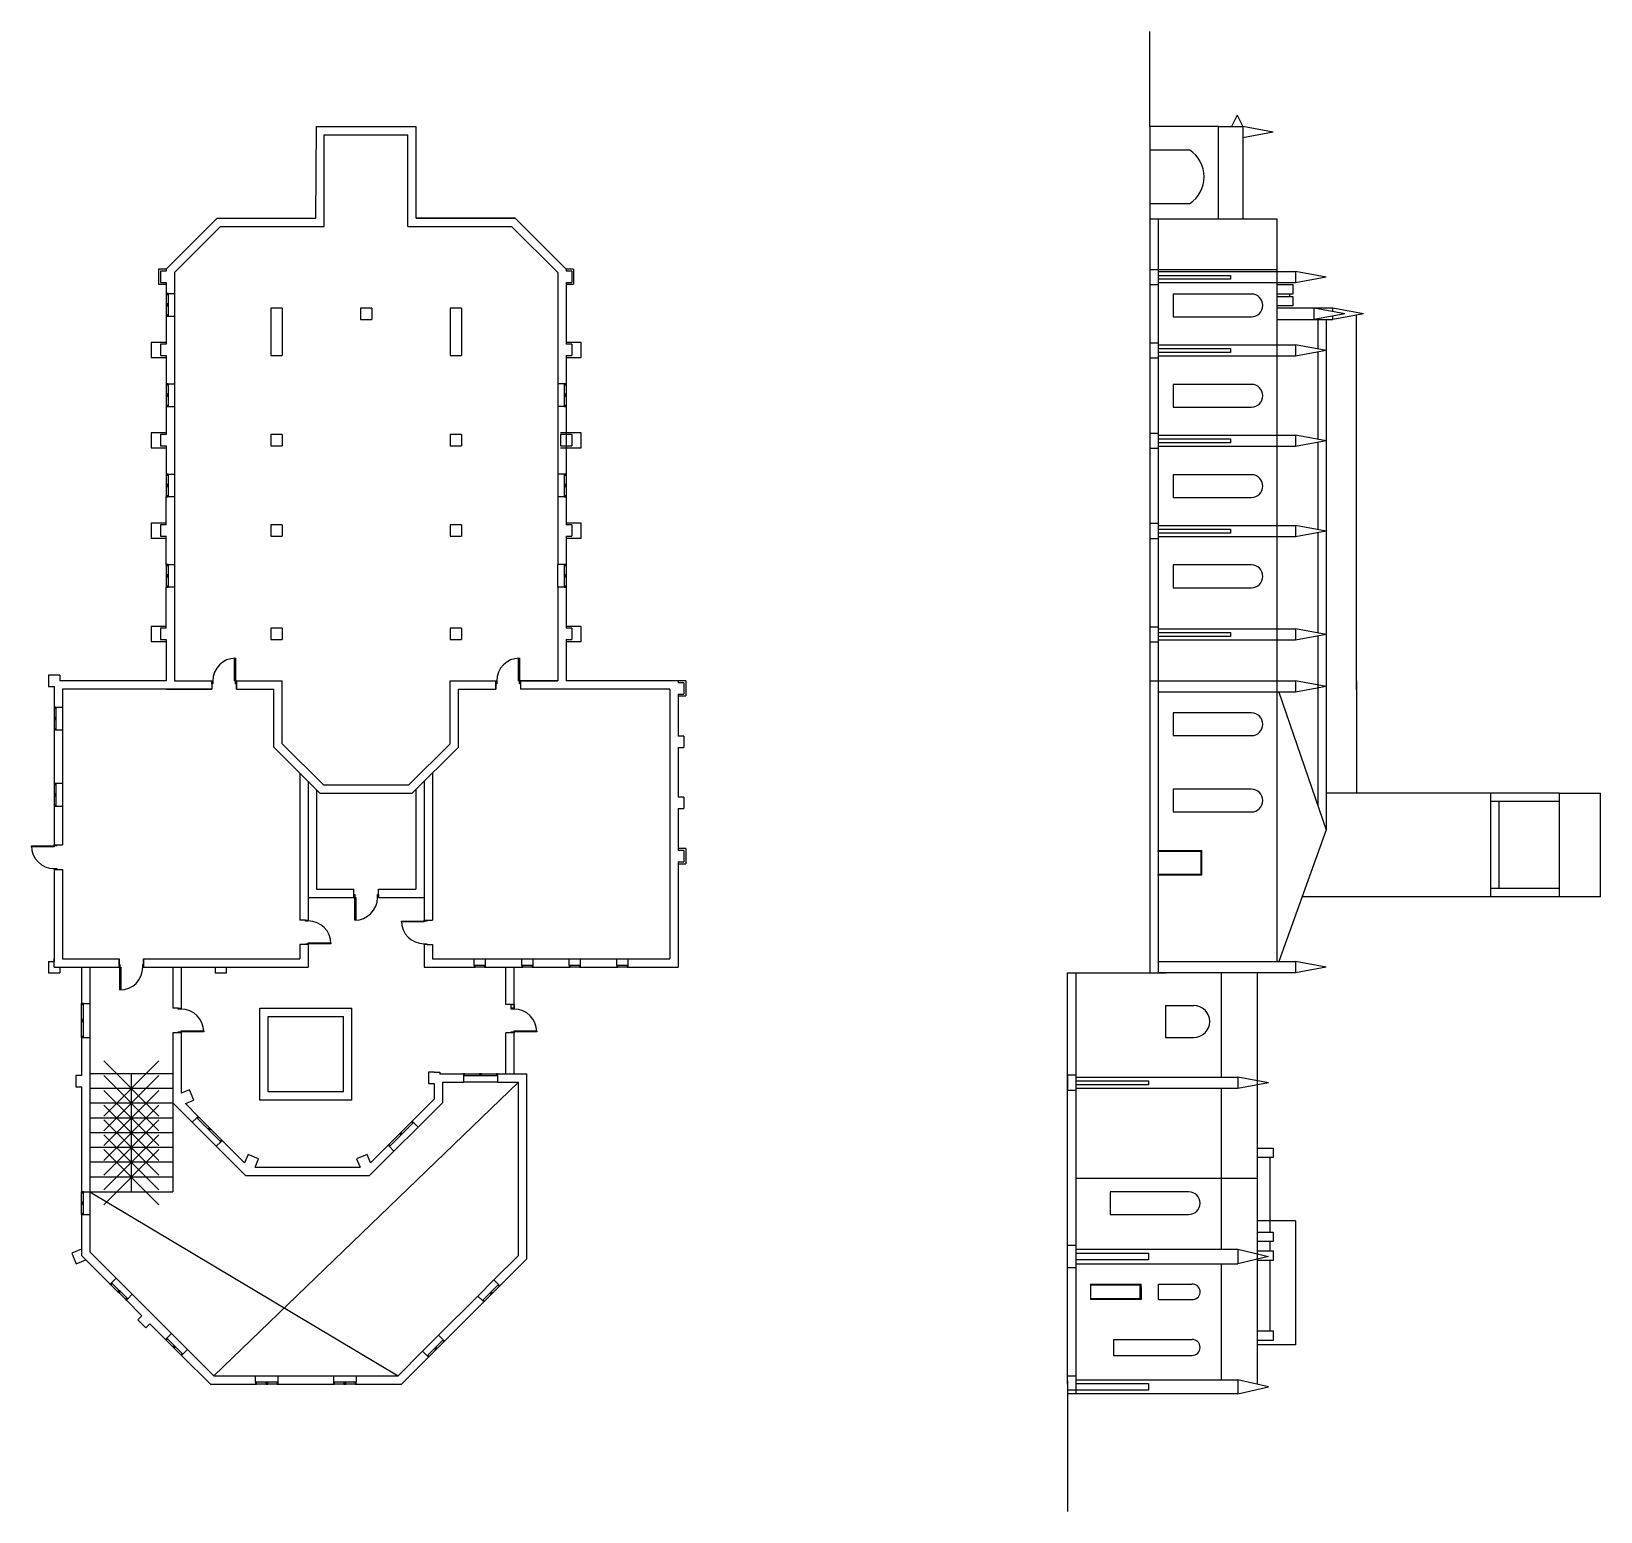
# Model space of a CAD drawing. Header units: millimetres. Extents: x 1968 to 2201, y 2632 to 3071.
# Drawn here: x 2091.1 to 2147.9, y 2867.6 to 2921.2 of the extents above; entities that cross this region are included whole.
import ezdxf

# ---------------------------------------------------------------- set-up
doc = ezdxf.new("R2010")
doc.units = ezdxf.units.MM
doc.header["$PDMODE"] = 3
for name, color, linetype in [('CarpinteriaExterior', 130, 'Continuous'), ('CarpinteriaInterior', 10, 'Continuous'), ('PrimerPlano', 160, 'Continuous'), ('SegundoPlano', 254, 'Continuous')]:
    doc.layers.add(name, color=color, linetype=linetype)

msp = doc.modelspace()

# ---------------------------------------------------------------- linework, layer by layer
at = {"layer": 'CarpinteriaExterior'}
for p, q in [((2095.954, 2911.692), (2095.954, 2910.87)), ((2096.021, 2911.692), (2096.021, 2910.87)), ((2135.289, 2911.67), (2132.447, 2911.67)), ((2132.447, 2911.67), (2132.447, 2910.848)), ((2132.447, 2910.848), (2135.289, 2910.848)), ((2095.954, 2908.42), (2095.954, 2907.598)), ((2096.021, 2908.42), (2096.021, 2907.598)), ((2110.383, 2908.42), (2110.383, 2907.598)), ((2110.45, 2908.42), (2110.45, 2907.598)), ((2135.289, 2908.398), (2132.447, 2908.398)), ((2132.447, 2908.398), (2132.447, 2907.576)), ((2132.447, 2907.576), (2135.289, 2907.576)), ((2095.954, 2905.149), (2096.021, 2905.149)), ((2095.954, 2905.149), (2095.954, 2904.326)), ((2096.021, 2905.149), (2096.021, 2904.326)), ((2110.383, 2905.149), (2110.383, 2904.326)), ((2110.45, 2905.149), (2110.45, 2904.326)), ((2135.289, 2905.126), (2132.447, 2905.126)), ((2132.447, 2905.126), (2132.447, 2904.304)), ((2096.021, 2904.326), (2095.954, 2904.326)), ((2132.447, 2904.304), (2135.289, 2904.304)), ((2095.954, 2901.877), (2095.954, 2901.054)), ((2096.021, 2901.877), (2096.021, 2901.054)), ((2110.383, 2901.877), (2110.383, 2901.054)), ((2110.45, 2901.877), (2110.45, 2901.054)), ((2135.289, 2901.855), (2132.447, 2901.855)), ((2132.447, 2901.855), (2132.447, 2901.032)), ((2132.447, 2901.032), (2135.289, 2901.032)), ((2091.892, 2896.7), (2091.892, 2895.878)), ((2091.959, 2896.7), (2091.959, 2895.878)), ((2135.289, 2896.494), (2132.447, 2896.494)), ((2132.447, 2896.494), (2132.447, 2895.672)), ((2132.447, 2895.672), (2135.289, 2895.672)), ((2091.892, 2893.937), (2091.892, 2893.114)), ((2091.959, 2893.937), (2091.959, 2893.114)), ((2135.289, 2893.731), (2132.447, 2893.731)), ((2132.447, 2893.731), (2132.447, 2892.909)), ((2132.447, 2892.909), (2135.289, 2892.909)), ((2107.53, 2887.347), (2107.119, 2887.347)), ((2109.252, 2887.347), (2108.841, 2887.347)), ((2110.973, 2887.347), (2110.562, 2887.347)), ((2112.694, 2887.347), (2112.283, 2887.347)), ((2107.53, 2887.28), (2107.119, 2887.28)), ((2109.252, 2887.28), (2108.841, 2887.28)), ((2110.973, 2887.28), (2110.562, 2887.28)), ((2112.694, 2887.28), (2112.283, 2887.28)), ((2092.89, 2884.735), (2092.89, 2885.969)), ((2092.957, 2884.735), (2092.957, 2885.969)), ((2132.174, 2885.897), (2133.192, 2885.897)), ((2132.174, 2885.897), (2132.174, 2884.735)), ((2132.174, 2884.735), (2133.192, 2884.735)), ((2106.724, 2883.423), (2107.958, 2883.423)), ((2106.724, 2883.356), (2107.958, 2883.356)), ((2097.064, 2881.831), (2097.936, 2880.959)), ((2097.111, 2881.878), (2097.983, 2881.006)), ((2103.996, 2880.83), (2104.868, 2881.703)), ((2104.043, 2880.783), (2104.915, 2881.655)), ((2092.89, 2878.322), (2092.89, 2879.144)), ((2092.957, 2878.322), (2092.957, 2879.144)), ((2133.012, 2879.144), (2130.17, 2879.144)), ((2130.17, 2879.144), (2130.17, 2878.322)), ((2130.17, 2878.322), (2133.012, 2878.322)), ((2094.512, 2875.22), (2093.93, 2875.801)), ((2094.559, 2875.267), (2093.977, 2875.849)), ((2107.996, 2875.786), (2107.414, 2875.204)), ((2108.043, 2875.738), (2107.462, 2875.157)), ((2129.453, 2875.801), (2129.453, 2875.768)), ((2129.453, 2875.801), (2129.453, 2875.244)), ((2131.242, 2875.768), (2131.242, 2875.277)), ((2131.283, 2875.244), (2131.283, 2875.801)), ((2131.283, 2875.705), (2131.283, 2875.244)), ((2131.922, 2875.801), (2133.128, 2875.801)), ((2131.922, 2875.244), (2131.922, 2875.801)), ((2131.922, 2875.244), (2133.176, 2875.244)), ((2096.515, 2873.216), (2095.934, 2873.797)), ((2096.563, 2873.263), (2095.981, 2873.845)), ((2105.992, 2873.782), (2105.411, 2873.2)), ((2106.039, 2873.734), (2105.458, 2873.153)), ((2130.291, 2873.797), (2130.291, 2873.216)), ((2130.291, 2873.797), (2133.132, 2873.797)), ((2130.291, 2873.216), (2133.132, 2873.216)), ((2100.008, 2872.243), (2099.186, 2872.243)), ((2100.008, 2872.176), (2099.186, 2872.176)), ((2102.842, 2872.243), (2102.02, 2872.243)), ((2102.842, 2872.176), (2102.02, 2872.176))]:
    msp.add_line(p, q, dxfattribs=at)
for points in [[(2095.954, 2911.656), (2096.021, 2911.656), (2096.021, 2911.692), (2095.954, 2911.692), (2095.954, 2911.656)], [(2095.954, 2911.281), (2096.021, 2911.281), (2096.021, 2911.318), (2095.954, 2911.318), (2095.954, 2911.281)], [(2095.954, 2911.245), (2096.021, 2911.245), (2096.021, 2911.281), (2095.954, 2911.281), (2095.954, 2911.245)], [(2095.954, 2910.87), (2096.021, 2910.87), (2096.021, 2910.906), (2095.954, 2910.906), (2095.954, 2910.87)], [(2095.954, 2908.384), (2096.021, 2908.384), (2096.021, 2908.42), (2095.954, 2908.42), (2095.954, 2908.384)], [(2110.383, 2908.384), (2110.45, 2908.384), (2110.45, 2908.42), (2110.383, 2908.42), (2110.383, 2908.384)], [(2095.954, 2908.009), (2096.021, 2908.009), (2096.021, 2908.046), (2095.954, 2908.046), (2095.954, 2908.009)], [(2095.954, 2907.973), (2096.021, 2907.973), (2096.021, 2908.009), (2095.954, 2908.009), (2095.954, 2907.973)], [(2110.383, 2908.009), (2110.45, 2908.009), (2110.45, 2908.046), (2110.383, 2908.046), (2110.383, 2908.009)], [(2110.383, 2907.973), (2110.45, 2907.973), (2110.45, 2908.009), (2110.383, 2908.009), (2110.383, 2907.973)], [(2095.954, 2907.598), (2096.021, 2907.598), (2096.021, 2907.635), (2095.954, 2907.635), (2095.954, 2907.598)], [(2110.383, 2907.598), (2110.45, 2907.598), (2110.45, 2907.635), (2110.383, 2907.635), (2110.383, 2907.598)], [(2095.954, 2905.112), (2096.021, 2905.112), (2096.021, 2905.149), (2095.954, 2905.149), (2095.954, 2905.112)], [(2110.383, 2905.112), (2110.45, 2905.112), (2110.45, 2905.149), (2110.383, 2905.149), (2110.383, 2905.112)], [(2095.954, 2904.737), (2096.021, 2904.737), (2096.021, 2904.774), (2095.954, 2904.774), (2095.954, 2904.737)], [(2095.954, 2904.701), (2096.021, 2904.701), (2096.021, 2904.737), (2095.954, 2904.737), (2095.954, 2904.701)], [(2095.954, 2904.326), (2096.021, 2904.326), (2096.021, 2904.363), (2095.954, 2904.363), (2095.954, 2904.326)], [(2110.383, 2904.737), (2110.45, 2904.737), (2110.45, 2904.774), (2110.383, 2904.774), (2110.383, 2904.737)], [(2110.383, 2904.701), (2110.45, 2904.701), (2110.45, 2904.737), (2110.383, 2904.737), (2110.383, 2904.701)], [(2110.383, 2904.326), (2110.45, 2904.326), (2110.45, 2904.363), (2110.383, 2904.363), (2110.383, 2904.326)], [(2095.954, 2901.84), (2096.021, 2901.84), (2096.021, 2901.877), (2095.954, 2901.877), (2095.954, 2901.84)], [(2095.954, 2901.465), (2096.021, 2901.465), (2096.021, 2901.502), (2095.954, 2901.502), (2095.954, 2901.465)], [(2110.383, 2901.84), (2110.45, 2901.84), (2110.45, 2901.877), (2110.383, 2901.877), (2110.383, 2901.84)], [(2110.383, 2901.465), (2110.45, 2901.465), (2110.45, 2901.502), (2110.383, 2901.502), (2110.383, 2901.465)], [(2095.954, 2901.429), (2096.021, 2901.429), (2096.021, 2901.465), (2095.954, 2901.465), (2095.954, 2901.429)], [(2095.954, 2901.054), (2096.021, 2901.054), (2096.021, 2901.091), (2095.954, 2901.091), (2095.954, 2901.054)], [(2110.383, 2901.429), (2110.45, 2901.429), (2110.45, 2901.465), (2110.383, 2901.465), (2110.383, 2901.429)], [(2110.383, 2901.054), (2110.45, 2901.054), (2110.45, 2901.091), (2110.383, 2901.091), (2110.383, 2901.054)], [(2091.892, 2896.664), (2091.959, 2896.664), (2091.959, 2896.7), (2091.892, 2896.7), (2091.892, 2896.664)], [(2091.892, 2896.289), (2091.959, 2896.289), (2091.959, 2896.325), (2091.892, 2896.325), (2091.892, 2896.289)], [(2091.892, 2896.252), (2091.959, 2896.252), (2091.959, 2896.289), (2091.892, 2896.289), (2091.892, 2896.252)], [(2091.892, 2895.878), (2091.959, 2895.878), (2091.959, 2895.914), (2091.892, 2895.914), (2091.892, 2895.878)], [(2091.892, 2893.9), (2091.959, 2893.9), (2091.959, 2893.937), (2091.892, 2893.937), (2091.892, 2893.9)], [(2091.892, 2893.525), (2091.959, 2893.525), (2091.959, 2893.562), (2091.892, 2893.562), (2091.892, 2893.525)], [(2091.892, 2893.489), (2091.959, 2893.489), (2091.959, 2893.525), (2091.892, 2893.525), (2091.892, 2893.489)], [(2091.892, 2893.114), (2091.959, 2893.114), (2091.959, 2893.151), (2091.892, 2893.151), (2091.892, 2893.114)], [(2133.46, 2891.471), (2131.9, 2891.471), (2131.9, 2891.505), (2133.493, 2891.505)], [(2133.46, 2890.649), (2133.46, 2891.471)], [(2133.493, 2890.615), (2133.493, 2891.505)], [(2133.493, 2890.615), (2131.9, 2890.615), (2131.9, 2890.649), (2133.46, 2890.649)], [(2107.119, 2887.347), (2107.119, 2887.28), (2107.156, 2887.28), (2107.156, 2887.347), (2107.119, 2887.347)], [(2107.494, 2887.347), (2107.494, 2887.28), (2107.53, 2887.28), (2107.53, 2887.347), (2107.494, 2887.347)], [(2108.841, 2887.347), (2108.841, 2887.28), (2108.877, 2887.28), (2108.877, 2887.347), (2108.841, 2887.347)], [(2109.215, 2887.347), (2109.215, 2887.28), (2109.252, 2887.28), (2109.252, 2887.347), (2109.215, 2887.347)], [(2110.562, 2887.347), (2110.562, 2887.28), (2110.598, 2887.28), (2110.598, 2887.347), (2110.562, 2887.347)], [(2110.937, 2887.347), (2110.937, 2887.28), (2110.973, 2887.28), (2110.973, 2887.347), (2110.937, 2887.347)], [(2112.283, 2887.347), (2112.283, 2887.28), (2112.32, 2887.28), (2112.32, 2887.347), (2112.283, 2887.347)], [(2112.658, 2887.347), (2112.658, 2887.28), (2112.694, 2887.28), (2112.694, 2887.347), (2112.658, 2887.347)], [(2092.957, 2885.969), (2092.89, 2885.969), (2092.89, 2885.932), (2092.957, 2885.932), (2092.957, 2885.969)], [(2092.957, 2885.388), (2092.89, 2885.388), (2092.89, 2885.352), (2092.957, 2885.352), (2092.957, 2885.388)], [(2092.957, 2885.352), (2092.89, 2885.352), (2092.89, 2885.315), (2092.957, 2885.315), (2092.957, 2885.352)], [(2092.957, 2884.771), (2092.89, 2884.771), (2092.89, 2884.735), (2092.957, 2884.735), (2092.957, 2884.771)], [(2106.761, 2883.356), (2106.761, 2883.423), (2106.724, 2883.423), (2106.724, 2883.356), (2106.761, 2883.356)], [(2107.341, 2883.356), (2107.341, 2883.423), (2107.305, 2883.423), (2107.305, 2883.356), (2107.341, 2883.356)], [(2107.378, 2883.356), (2107.378, 2883.423), (2107.341, 2883.423), (2107.341, 2883.356), (2107.378, 2883.356)], [(2107.958, 2883.356), (2107.958, 2883.423), (2107.921, 2883.423), (2107.921, 2883.356), (2107.958, 2883.356)], [(2097.09, 2881.805), (2097.137, 2881.853), (2097.111, 2881.878), (2097.064, 2881.831), (2097.09, 2881.805)], [(2104.915, 2881.655), (2104.868, 2881.703), (2104.842, 2881.677), (2104.89, 2881.629), (2104.915, 2881.655)], [(2097.5, 2881.395), (2097.547, 2881.442), (2097.522, 2881.468), (2097.474, 2881.421), (2097.5, 2881.395)], [(2097.526, 2881.369), (2097.573, 2881.417), (2097.547, 2881.442), (2097.5, 2881.395), (2097.526, 2881.369)], [(2097.936, 2880.959), (2097.983, 2881.006), (2097.958, 2881.032), (2097.91, 2880.984), (2097.936, 2880.959)], [(2104.479, 2881.219), (2104.432, 2881.266), (2104.406, 2881.241), (2104.454, 2881.193), (2104.479, 2881.219)], [(2104.505, 2881.245), (2104.458, 2881.292), (2104.432, 2881.266), (2104.479, 2881.219), (2104.505, 2881.245)], [(2104.069, 2880.809), (2104.022, 2880.856), (2103.996, 2880.83), (2104.043, 2880.783), (2104.069, 2880.809)], [(2092.957, 2879.144), (2092.89, 2879.144), (2092.89, 2879.107), (2092.957, 2879.107), (2092.957, 2879.144)], [(2092.957, 2878.769), (2092.89, 2878.769), (2092.89, 2878.733), (2092.957, 2878.733), (2092.957, 2878.769)], [(2092.957, 2878.733), (2092.89, 2878.733), (2092.89, 2878.696), (2092.957, 2878.696), (2092.957, 2878.733)], [(2092.957, 2878.358), (2092.89, 2878.358), (2092.89, 2878.322), (2092.957, 2878.322), (2092.957, 2878.358)], [(2093.977, 2875.849), (2093.93, 2875.801), (2093.956, 2875.776), (2094.003, 2875.823), (2093.977, 2875.849)], [(2094.242, 2875.584), (2094.195, 2875.536), (2094.221, 2875.511), (2094.268, 2875.558), (2094.242, 2875.584)], [(2094.268, 2875.558), (2094.221, 2875.511), (2094.247, 2875.485), (2094.294, 2875.532), (2094.268, 2875.558)], [(2107.679, 2875.469), (2107.727, 2875.422), (2107.753, 2875.447), (2107.705, 2875.495), (2107.679, 2875.469)], [(2107.705, 2875.495), (2107.753, 2875.447), (2107.778, 2875.473), (2107.731, 2875.521), (2107.705, 2875.495)], [(2107.97, 2875.76), (2108.018, 2875.712), (2108.043, 2875.738), (2107.996, 2875.786), (2107.97, 2875.76)], [(2129.453, 2875.801), (2131.283, 2875.801)], [(2131.242, 2875.768), (2129.453, 2875.768)], [(2094.533, 2875.293), (2094.486, 2875.246), (2094.512, 2875.22), (2094.559, 2875.267), (2094.533, 2875.293)], [(2107.414, 2875.204), (2107.462, 2875.157), (2107.488, 2875.182), (2107.44, 2875.23), (2107.414, 2875.204)], [(2129.453, 2875.277), (2131.242, 2875.277)], [(2131.283, 2875.244), (2129.453, 2875.244)], [(2095.981, 2873.845), (2095.934, 2873.797), (2095.96, 2873.772), (2096.007, 2873.819), (2095.981, 2873.845)], [(2105.966, 2873.756), (2106.014, 2873.708), (2106.039, 2873.734), (2105.992, 2873.782), (2105.966, 2873.756)], [(2096.246, 2873.58), (2096.199, 2873.532), (2096.225, 2873.507), (2096.272, 2873.554), (2096.246, 2873.58)], [(2096.272, 2873.554), (2096.225, 2873.507), (2096.25, 2873.481), (2096.298, 2873.528), (2096.272, 2873.554)], [(2096.537, 2873.289), (2096.49, 2873.242), (2096.515, 2873.216), (2096.563, 2873.263), (2096.537, 2873.289)], [(2105.411, 2873.2), (2105.458, 2873.153), (2105.484, 2873.178), (2105.436, 2873.226), (2105.411, 2873.2)], [(2105.676, 2873.465), (2105.723, 2873.418), (2105.749, 2873.443), (2105.701, 2873.491), (2105.676, 2873.465)], [(2105.701, 2873.491), (2105.749, 2873.443), (2105.774, 2873.469), (2105.727, 2873.517), (2105.701, 2873.491)], [(2099.186, 2872.243), (2099.186, 2872.176), (2099.222, 2872.176), (2099.222, 2872.243), (2099.186, 2872.243)], [(2099.561, 2872.243), (2099.561, 2872.176), (2099.597, 2872.176), (2099.597, 2872.243), (2099.561, 2872.243)], [(2099.597, 2872.243), (2099.597, 2872.176), (2099.633, 2872.176), (2099.633, 2872.243), (2099.597, 2872.243)], [(2099.972, 2872.243), (2099.972, 2872.176), (2100.008, 2872.176), (2100.008, 2872.243), (2099.972, 2872.243)], [(2102.02, 2872.243), (2102.02, 2872.176), (2102.056, 2872.176), (2102.056, 2872.243), (2102.02, 2872.243)], [(2102.395, 2872.243), (2102.395, 2872.176), (2102.431, 2872.176), (2102.431, 2872.243), (2102.395, 2872.243)], [(2102.431, 2872.243), (2102.431, 2872.176), (2102.467, 2872.176), (2102.467, 2872.243), (2102.431, 2872.243)], [(2102.806, 2872.243), (2102.806, 2872.176), (2102.842, 2872.176), (2102.842, 2872.243), (2102.806, 2872.243)]]:
    msp.add_lwpolyline(points, dxfattribs=at)
for points in [[(2091.07, 2891.643), (2091.07, 2891.677), (2091.892, 2891.677), (2091.892, 2891.643)], [(2091.892, 2891.677), (2091.892, 2891.71), (2091.993, 2891.71), (2091.993, 2891.677)], [(2091.892, 2890.821), (2091.892, 2890.854), (2091.993, 2890.854), (2091.993, 2890.821)], [(2102.791, 2889.81), (2102.757, 2889.81), (2102.757, 2889.911), (2102.791, 2889.911)], [(2102.824, 2888.988), (2102.791, 2888.988), (2102.791, 2889.81), (2102.824, 2889.81)], [(2103.647, 2889.81), (2103.613, 2889.81), (2103.613, 2889.911), (2103.647, 2889.911)], [(2101.102, 2888.99), (2101.102, 2888.956), (2101.002, 2888.956), (2101.002, 2888.99)], [(2105.302, 2888.956), (2105.302, 2888.99), (2105.402, 2888.99), (2105.402, 2888.956)], [(2104.479, 2888.923), (2104.479, 2888.956), (2105.302, 2888.956), (2105.302, 2888.923)], [(2101.102, 2888.134), (2101.102, 2888.1), (2101.002, 2888.1), (2101.002, 2888.134)], [(2101.925, 2888.167), (2101.925, 2888.134), (2101.102, 2888.134), (2101.102, 2888.167)], [(2105.302, 2888.1), (2105.302, 2888.134), (2105.402, 2888.134), (2105.402, 2888.1)], [(2096.493, 2885.797), (2096.493, 2885.763), (2096.393, 2885.763), (2096.393, 2885.797)], [(2108.562, 2885.931), (2108.562, 2885.797), (2108.462, 2885.797), (2108.462, 2885.931)], [(2108.562, 2885.797), (2108.562, 2885.763), (2108.462, 2885.763), (2108.462, 2885.797)], [(2096.493, 2884.941), (2096.493, 2884.907), (2096.393, 2884.907), (2096.393, 2884.941)], [(2097.316, 2884.974), (2097.316, 2884.941), (2096.493, 2884.941), (2096.493, 2884.974)], [(2108.562, 2884.941), (2108.562, 2884.907), (2108.462, 2884.907), (2108.462, 2884.941)], [(2109.385, 2884.974), (2109.385, 2884.941), (2108.562, 2884.941), (2108.562, 2884.974)]]:
    msp.add_lwpolyline(points, close=True, dxfattribs=at)
for centre, radius, start, end in [((2135.289, 2911.259), 0.411, 270, 90), ((2135.289, 2907.987), 0.411, 270, 90), ((2135.289, 2904.715), 0.411, 270, 90), ((2135.289, 2901.443), 0.411, 270, 90), ((2135.289, 2896.083), 0.411, 270, 90), ((2135.289, 2893.32), 0.411, 270, 90), ((2091.892, 2891.677), 0.823, 180, 270), ((2102.791, 2889.81), 0.823, 270, 0), ((2101.102, 2888.134), 0.823, 0, 90), ((2105.302, 2888.956), 0.823, 180, 270), ((2096.493, 2884.941), 0.823, 0, 90), ((2108.562, 2884.941), 0.823, 0, 90), ((2133.192, 2885.316), 0.581, 270, 90), ((2133.012, 2878.733), 0.411, 270, 90), ((2133.144, 2875.522), 0.28, 276.5533, 93.3286), ((2133.132, 2873.507), 0.291, 270, 90)]:
    msp.add_arc(centre, radius, start, end, dxfattribs=at)
at = {"layer": 'CarpinteriaInterior'}
for points in [[(2098.434, 2898.476), (2098.467, 2898.476), (2098.467, 2897.654), (2098.434, 2897.654)], [(2108.726, 2898.476), (2108.759, 2898.476), (2108.759, 2897.654), (2108.726, 2897.654)], [(2097.611, 2897.654), (2097.645, 2897.654), (2097.645, 2897.553), (2097.611, 2897.553)], [(2098.467, 2897.654), (2098.501, 2897.654), (2098.501, 2897.553), (2098.467, 2897.553)], [(2107.903, 2897.654), (2107.937, 2897.654), (2107.937, 2897.553), (2107.903, 2897.553)], [(2107.903, 2897.654), (2107.937, 2897.654), (2107.937, 2897.553), (2107.903, 2897.553)], [(2108.759, 2897.654), (2108.793, 2897.654), (2108.793, 2897.553), (2108.759, 2897.553)], [(2094.28, 2887.28), (2094.247, 2887.28), (2094.247, 2887.381), (2094.28, 2887.381)], [(2094.28, 2887.28), (2094.247, 2887.28), (2094.247, 2887.381), (2094.28, 2887.381)], [(2095.136, 2887.28), (2095.103, 2887.28), (2095.103, 2887.381), (2095.136, 2887.381)], [(2095.136, 2887.28), (2095.103, 2887.28), (2095.103, 2887.381), (2095.136, 2887.381)], [(2094.314, 2886.458), (2094.28, 2886.458), (2094.28, 2887.28), (2094.314, 2887.28)], [(2094.314, 2886.458), (2094.28, 2886.458), (2094.28, 2887.28), (2094.314, 2887.28)]]:
    msp.add_lwpolyline(points, close=True, dxfattribs=at)
for centre, start, end in [((2098.467, 2897.654), 90, 180), ((2108.759, 2897.654), 90, 180), ((2108.759, 2897.654), 90, 180), ((2094.28, 2887.28), 270, 0), ((2094.28, 2887.28), 270, 0)]:
    msp.add_arc(centre, 0.823, start, end, dxfattribs=at)
at = {"layer": 'PrimerPlano'}
for p, q in [((2131.599, 2917.745), (2131.599, 2921.186)), ((2101.384, 2914.421), (2101.404, 2917.745)), ((2101.404, 2917.745), (2105, 2917.745)), ((2101.686, 2914.119), (2101.686, 2917.443)), ((2101.686, 2917.443), (2104.718, 2917.443)), ((2104.718, 2914.119), (2104.718, 2917.443)), ((2105, 2917.745), (2105, 2914.421)), ((2131.599, 2917.745), (2131.599, 2914.399)), ((2095.954, 2912.571), (2097.804, 2914.421)), ((2096.256, 2912.446), (2097.929, 2914.119)), ((2097.804, 2914.421), (2101.384, 2914.421)), ((2097.804, 2914.421), (2101.384, 2914.421)), ((2097.929, 2914.119), (2101.686, 2914.119)), ((2104.718, 2914.119), (2108.475, 2914.119)), ((2108.6, 2914.421), (2105.02, 2914.421)), ((2105.02, 2914.421), (2108.6, 2914.421)), ((2110.148, 2912.446), (2108.475, 2914.119)), ((2110.45, 2912.571), (2108.6, 2914.421)), ((2131.599, 2914.399), (2131.599, 2897.33)), ((2095.682, 2912.571), (2095.682, 2912.026)), ((2095.954, 2912.571), (2095.682, 2912.571)), ((2095.749, 2912.504), (2095.749, 2912.093)), ((2095.954, 2912.504), (2095.749, 2912.504)), ((2095.954, 2912.571), (2095.954, 2912.504)), ((2096.256, 2912.446), (2096.256, 2911.692)), ((2110.148, 2912.446), (2110.148, 2908.42)), ((2110.45, 2912.571), (2110.45, 2912.504)), ((2110.722, 2912.571), (2110.45, 2912.571)), ((2110.655, 2912.504), (2110.45, 2912.504)), ((2110.655, 2912.504), (2110.655, 2912.093)), ((2110.722, 2912.571), (2110.722, 2912.026)), ((2095.682, 2912.026), (2095.954, 2912.026)), ((2095.749, 2912.093), (2095.954, 2912.093)), ((2095.954, 2912.093), (2095.954, 2909.851)), ((2110.45, 2912.093), (2110.45, 2909.851)), ((2110.45, 2912.093), (2110.655, 2912.093)), ((2110.45, 2912.026), (2110.722, 2912.026)), ((2095.954, 2911.692), (2096.256, 2911.692)), ((2095.954, 2910.87), (2096.256, 2910.87)), ((2096.256, 2910.87), (2096.256, 2908.42)), ((2099.747, 2911.155), (2099.747, 2909.44)), ((2100.158, 2911.155), (2099.747, 2911.155)), ((2100.158, 2911.155), (2100.158, 2909.44)), ((2102.996, 2911.155), (2102.996, 2910.744)), ((2103.408, 2911.155), (2102.996, 2911.155)), ((2102.996, 2910.744), (2103.408, 2910.744)), ((2103.408, 2911.155), (2103.408, 2910.744)), ((2106.246, 2911.155), (2106.246, 2909.44)), ((2106.657, 2911.155), (2106.246, 2911.155)), ((2106.657, 2911.155), (2106.657, 2909.44)), ((2095.414, 2909.918), (2095.414, 2909.373)), ((2095.954, 2909.918), (2095.414, 2909.918)), ((2095.749, 2909.851), (2095.749, 2909.44)), ((2095.954, 2909.851), (2095.749, 2909.851)), ((2110.99, 2909.918), (2110.45, 2909.918)), ((2110.655, 2909.851), (2110.45, 2909.851)), ((2110.655, 2909.851), (2110.655, 2909.44)), ((2110.99, 2909.373), (2110.99, 2909.918)), ((2095.414, 2909.373), (2095.954, 2909.373)), ((2095.749, 2909.44), (2095.954, 2909.44)), ((2095.954, 2909.44), (2095.954, 2908.42)), ((2099.747, 2909.44), (2100.158, 2909.44)), ((2106.246, 2909.44), (2106.657, 2909.44)), ((2110.45, 2909.44), (2110.45, 2903.307)), ((2110.45, 2909.44), (2110.655, 2909.44)), ((2110.45, 2909.373), (2110.99, 2909.373)), ((2095.954, 2908.42), (2096.256, 2908.42)), ((2110.45, 2908.42), (2110.148, 2908.42)), ((2095.954, 2907.598), (2095.954, 2906.579)), ((2095.954, 2907.598), (2096.256, 2907.598)), ((2096.256, 2907.598), (2096.256, 2905.149)), ((2110.148, 2907.598), (2110.148, 2905.149)), ((2110.45, 2907.598), (2110.148, 2907.598)), ((2095.414, 2906.646), (2095.414, 2906.101)), ((2095.954, 2906.646), (2095.414, 2906.646)), ((2110.99, 2906.646), (2110.244, 2906.646)), ((2110.99, 2906.101), (2110.99, 2906.646)), ((2095.414, 2906.101), (2095.954, 2906.101)), ((2095.749, 2906.579), (2095.749, 2906.168)), ((2095.954, 2906.579), (2095.749, 2906.579)), ((2095.749, 2906.168), (2095.954, 2906.168)), ((2095.954, 2906.168), (2095.954, 2905.364)), ((2099.747, 2906.579), (2099.747, 2906.168)), ((2100.158, 2906.579), (2099.747, 2906.579)), ((2099.747, 2906.168), (2100.158, 2906.168)), ((2100.158, 2906.579), (2100.158, 2906.168)), ((2106.246, 2906.579), (2106.246, 2906.168)), ((2106.657, 2906.579), (2106.246, 2906.579)), ((2106.246, 2906.168), (2106.657, 2906.168)), ((2106.657, 2906.579), (2106.657, 2906.168)), ((2110.244, 2906.579), (2110.244, 2906.168)), ((2110.655, 2906.579), (2110.244, 2906.579)), ((2110.244, 2906.168), (2110.655, 2906.168)), ((2110.244, 2906.101), (2110.99, 2906.101)), ((2110.655, 2906.579), (2110.655, 2906.168)), ((2095.954, 2905.364), (2095.954, 2905.149)), ((2095.954, 2905.149), (2096.256, 2905.149)), ((2096.256, 2905.364), (2096.256, 2905.364)), ((2110.45, 2905.149), (2110.148, 2905.149)), ((2096.256, 2904.326), (2095.954, 2904.326)), ((2095.954, 2903.307), (2095.954, 2904.326)), ((2096.256, 2904.326), (2096.256, 2901.877)), ((2110.148, 2904.326), (2110.148, 2901.877)), ((2110.45, 2904.326), (2110.148, 2904.326)), ((2095.414, 2903.374), (2095.414, 2902.829)), ((2095.954, 2903.374), (2095.414, 2903.374)), ((2095.749, 2903.307), (2095.749, 2902.896)), ((2095.954, 2903.307), (2095.749, 2903.307)), ((2099.747, 2903.307), (2099.747, 2902.896)), ((2100.158, 2903.307), (2099.747, 2903.307)), ((2100.158, 2903.307), (2100.158, 2902.896)), ((2106.246, 2903.307), (2106.246, 2902.896)), ((2106.657, 2903.307), (2106.246, 2903.307)), ((2106.657, 2903.307), (2106.657, 2902.896)), ((2110.99, 2903.374), (2110.45, 2903.374)), ((2110.655, 2903.307), (2110.45, 2903.307)), ((2110.655, 2903.307), (2110.655, 2902.896)), ((2110.99, 2902.829), (2110.99, 2903.374)), ((2095.414, 2902.829), (2095.954, 2902.829)), ((2095.749, 2902.896), (2095.954, 2902.896)), ((2095.954, 2901.877), (2095.954, 2902.896)), ((2099.747, 2902.896), (2100.158, 2902.896)), ((2106.246, 2902.896), (2106.657, 2902.896)), ((2110.45, 2902.896), (2110.45, 2899.56)), ((2110.45, 2902.896), (2110.655, 2902.896)), ((2110.45, 2902.829), (2110.99, 2902.829)), ((2095.954, 2901.877), (2096.256, 2901.877)), ((2110.45, 2901.877), (2110.148, 2901.877)), ((2096.256, 2901.054), (2095.954, 2901.054)), ((2095.954, 2899.56), (2095.954, 2901.054)), ((2096.256, 2901.054), (2096.256, 2897.654)), ((2110.148, 2901.054), (2110.148, 2897.654)), ((2110.45, 2901.054), (2110.148, 2901.054)), ((2095.414, 2899.627), (2095.414, 2899.082)), ((2095.954, 2899.627), (2095.414, 2899.627)), ((2095.749, 2899.56), (2095.749, 2899.149)), ((2095.954, 2899.56), (2095.749, 2899.56)), ((2099.747, 2899.56), (2099.747, 2899.149)), ((2100.158, 2899.56), (2099.747, 2899.56)), ((2100.158, 2899.56), (2100.158, 2899.149)), ((2106.246, 2899.56), (2106.246, 2899.149)), ((2106.657, 2899.56), (2106.246, 2899.56)), ((2106.657, 2899.56), (2106.657, 2899.149)), ((2110.99, 2899.627), (2110.45, 2899.627)), ((2110.655, 2899.56), (2110.45, 2899.56)), ((2110.655, 2899.56), (2110.655, 2899.149)), ((2110.99, 2899.082), (2110.99, 2899.627)), ((2095.414, 2899.082), (2095.954, 2899.082)), ((2095.749, 2899.149), (2095.954, 2899.149)), ((2095.954, 2899.149), (2095.954, 2897.654)), ((2099.747, 2899.149), (2100.158, 2899.149)), ((2106.246, 2899.149), (2106.657, 2899.149)), ((2110.45, 2899.149), (2110.45, 2897.654)), ((2110.45, 2899.149), (2110.655, 2899.149)), ((2110.45, 2899.082), (2110.99, 2899.082)), ((2091.687, 2897.86), (2091.687, 2897.448)), ((2092.098, 2897.86), (2091.687, 2897.86)), ((2092.098, 2897.86), (2092.098, 2897.654)), ((2095.954, 2897.654), (2092.098, 2897.654)), ((2096.256, 2897.654), (2097.611, 2897.654)), ((2097.611, 2897.553), (2097.611, 2897.352)), ((2097.611, 2897.553), (2097.611, 2897.352)), ((2098.501, 2897.654), (2100.158, 2897.654)), ((2098.501, 2897.553), (2098.501, 2897.352)), ((2098.501, 2897.352), (2098.501, 2897.553)), ((2100.158, 2895.381), (2100.158, 2897.654)), ((2106.246, 2897.654), (2107.903, 2897.654)), ((2106.246, 2895.381), (2106.246, 2897.654)), ((2107.903, 2897.553), (2107.903, 2897.352)), ((2107.903, 2897.352), (2107.903, 2897.553)), ((2108.793, 2897.654), (2110.148, 2897.654)), ((2110.148, 2897.654), (2108.793, 2897.654)), ((2108.793, 2897.553), (2108.793, 2897.352)), ((2108.793, 2897.553), (2108.793, 2897.352)), ((2114.512, 2897.654), (2110.45, 2897.654)), ((2114.512, 2897.654), (2114.512, 2897.587)), ((2114.785, 2897.654), (2114.512, 2897.654)), ((2114.717, 2897.587), (2114.512, 2897.587)), ((2114.717, 2897.587), (2114.717, 2897.176)), ((2114.785, 2897.654), (2114.785, 2897.109)), ((2131.599, 2897.654), (2131.599, 2887.075)), ((2091.687, 2897.448), (2091.892, 2897.448)), ((2091.892, 2897.448), (2091.892, 2896.7)), ((2091.892, 2897.448), (2091.892, 2897.243)), ((2097.611, 2897.352), (2092.194, 2897.352)), ((2092.194, 2897.352), (2092.194, 2896.7)), ((2095.954, 2897.352), (2097.611, 2897.352)), ((2098.501, 2897.352), (2099.856, 2897.352)), ((2099.856, 2895.256), (2099.856, 2897.352)), ((2106.548, 2897.352), (2107.903, 2897.352)), ((2106.548, 2895.256), (2106.548, 2897.352)), ((2114.21, 2897.352), (2108.793, 2897.352)), ((2114.21, 2897.352), (2114.21, 2887.582)), ((2114.512, 2897.176), (2114.512, 2895.653)), ((2114.512, 2897.176), (2114.717, 2897.176)), ((2114.512, 2897.109), (2114.785, 2897.109)), ((2091.892, 2896.7), (2092.194, 2896.7)), ((2091.892, 2895.878), (2091.892, 2893.937)), ((2091.892, 2895.878), (2092.194, 2895.878)), ((2092.194, 2895.878), (2092.194, 2893.937)), ((2101.529, 2893.583), (2099.856, 2895.256)), ((2101.654, 2893.885), (2100.158, 2895.381)), ((2104.75, 2893.885), (2106.246, 2895.381)), ((2104.875, 2893.583), (2106.548, 2895.256)), ((2114.717, 2895.653), (2114.512, 2895.653)), ((2114.717, 2895.653), (2114.717, 2895.242)), ((2114.512, 2895.242), (2114.512, 2893.446)), ((2114.512, 2895.242), (2114.717, 2895.242)), ((2100.801, 2894.311), (2100.801, 2888.99)), ((2105.604, 2894.311), (2105.604, 2888.99)), ((2092.194, 2893.937), (2091.892, 2893.937)), ((2101.102, 2894.01), (2101.102, 2888.99)), ((2101.404, 2893.708), (2101.404, 2890.112)), ((2101.529, 2893.583), (2104.875, 2893.583)), ((2101.654, 2893.885), (2104.75, 2893.885)), ((2105, 2893.708), (2105, 2890.112)), ((2105.302, 2894.01), (2105.302, 2888.99)), ((2091.892, 2893.114), (2091.892, 2891.71)), ((2091.892, 2893.114), (2092.194, 2893.114)), ((2092.194, 2893.114), (2092.194, 2891.71)), ((2114.717, 2893.446), (2114.512, 2893.446)), ((2114.512, 2893.035), (2114.512, 2891.512)), ((2114.512, 2893.035), (2114.717, 2893.035)), ((2114.717, 2893.446), (2114.717, 2893.035)), ((2091.892, 2891.71), (2092.194, 2891.71)), ((2114.785, 2891.579), (2114.512, 2891.579)), ((2114.717, 2891.512), (2114.512, 2891.512)), ((2114.717, 2891.512), (2114.717, 2891.1)), ((2114.785, 2891.579), (2114.785, 2891.033)), ((2091.892, 2890.821), (2091.892, 2887.486)), ((2091.892, 2890.821), (2092.194, 2890.821)), ((2092.194, 2890.821), (2092.194, 2887.582)), ((2114.512, 2891.1), (2114.512, 2887.28)), ((2114.512, 2891.1), (2114.717, 2891.1)), ((2114.512, 2891.033), (2114.785, 2891.033)), ((2101.102, 2889.81), (2102.757, 2889.81)), ((2101.404, 2890.112), (2102.757, 2890.112)), ((2102.757, 2889.911), (2102.757, 2890.112)), ((2103.647, 2890.112), (2105, 2890.112)), ((2103.647, 2889.911), (2103.647, 2890.112)), ((2103.647, 2889.81), (2105.302, 2889.81)), ((2101.002, 2888.99), (2100.801, 2888.99)), ((2105.402, 2888.99), (2105.604, 2888.99)), ((2100.801, 2888.1), (2100.801, 2887.582)), ((2101.002, 2888.1), (2100.801, 2888.1)), ((2101.102, 2888.1), (2101.102, 2887.486)), ((2105.302, 2888.1), (2105.302, 2887.28)), ((2105.402, 2888.1), (2105.604, 2888.1)), ((2105.604, 2888.1), (2105.604, 2887.582)), ((2091.687, 2887.486), (2091.892, 2887.486)), ((2091.687, 2887.486), (2091.687, 2887.075)), ((2091.892, 2887.28), (2091.892, 2887.582)), ((2092.194, 2887.582), (2094.247, 2887.582)), ((2092.194, 2887.582), (2094.247, 2887.582)), ((2094.247, 2887.582), (2094.247, 2887.381)), ((2094.247, 2887.381), (2094.247, 2887.582)), ((2095.136, 2887.582), (2099.777, 2887.582)), ((2095.136, 2887.582), (2095.136, 2887.381)), ((2095.136, 2887.582), (2100.801, 2887.582)), ((2095.136, 2887.381), (2095.136, 2887.582)), ((2099.777, 2887.582), (2100.801, 2887.582)), ((2101.102, 2887.582), (2101.102, 2887.28)), ((2105.302, 2887.582), (2105.302, 2887.28)), ((2105.604, 2887.582), (2107.119, 2887.582)), ((2105.604, 2887.582), (2107.119, 2887.582)), ((2107.119, 2887.347), (2107.119, 2887.582)), ((2107.53, 2887.582), (2108.841, 2887.582)), ((2107.53, 2887.347), (2107.53, 2887.582)), ((2107.53, 2887.582), (2108.841, 2887.582)), ((2108.841, 2887.347), (2108.841, 2887.582)), ((2109.252, 2887.582), (2110.562, 2887.582)), ((2109.252, 2887.347), (2109.252, 2887.582)), ((2110.562, 2887.347), (2110.562, 2887.582)), ((2110.973, 2887.582), (2112.283, 2887.582)), ((2110.973, 2887.347), (2110.973, 2887.582)), ((2112.283, 2887.347), (2112.283, 2887.582)), ((2112.694, 2887.582), (2114.21, 2887.582)), ((2112.694, 2887.347), (2112.694, 2887.582)), ((2091.687, 2887.075), (2092.098, 2887.075)), ((2091.892, 2887.28), (2094.247, 2887.28)), ((2092.098, 2887.28), (2094.314, 2887.28)), ((2092.098, 2887.28), (2092.098, 2887.075)), ((2092.89, 2887.28), (2092.89, 2885.969)), ((2093.191, 2887.28), (2093.191, 2885.969)), ((2095.103, 2887.28), (2097.726, 2887.28)), ((2095.136, 2887.28), (2096.931, 2887.28)), ((2096.191, 2887.28), (2096.191, 2885.797)), ((2096.493, 2887.28), (2096.493, 2885.797)), ((2096.931, 2887.28), (2101.102, 2887.28)), ((2097.726, 2887.28), (2097.726, 2887.075)), ((2097.726, 2887.075), (2098.137, 2887.075)), ((2098.137, 2887.28), (2099.777, 2887.28)), ((2098.137, 2887.075), (2098.137, 2887.28)), ((2099.777, 2887.28), (2100.897, 2887.28)), ((2105.302, 2887.28), (2107.119, 2887.28)), ((2105.302, 2887.28), (2107.119, 2887.28)), ((2107.53, 2887.28), (2108.841, 2887.28)), ((2107.53, 2887.28), (2108.719, 2887.28)), ((2108.26, 2885.931), (2108.26, 2887.28)), ((2108.562, 2885.797), (2108.562, 2887.28)), ((2109.252, 2887.28), (2110.562, 2887.28)), ((2110.973, 2887.28), (2112.283, 2887.28)), ((2112.694, 2887.28), (2114.512, 2887.28)), ((2128.62, 2872.176), (2128.62, 2887.075)), ((2128.62, 2887.075), (2131.599, 2887.075)), ((2092.957, 2885.969), (2093.191, 2885.969)), ((2096.393, 2885.797), (2096.191, 2885.797)), ((2099.347, 2882.464), (2099.347, 2885.797)), ((2099.347, 2885.797), (2102.68, 2885.797)), ((2102.68, 2882.464), (2102.68, 2885.797)), ((2108.562, 2885.931), (2108.26, 2885.931)), ((2099.649, 2882.765), (2099.649, 2885.495)), ((2099.649, 2885.495), (2102.379, 2885.495)), ((2102.379, 2882.765), (2102.379, 2885.495)), ((2092.89, 2884.735), (2092.89, 2883.356)), ((2092.957, 2884.735), (2093.191, 2884.735)), ((2093.191, 2884.735), (2093.191, 2879.144)), ((2096.191, 2884.907), (2096.191, 2882.371)), ((2096.393, 2884.907), (2096.191, 2884.907)), ((2096.493, 2884.907), (2096.493, 2882.719)), ((2108.26, 2883.423), (2108.26, 2884.907)), ((2108.462, 2884.907), (2108.26, 2884.907)), ((2108.562, 2883.423), (2108.562, 2884.907)), ((2092.684, 2883.356), (2092.684, 2882.945)), ((2092.89, 2883.356), (2092.684, 2883.356)), ((2105.456, 2883.478), (2105.456, 2883.067)), ((2105.662, 2883.478), (2105.456, 2883.478)), ((2105.662, 2883.478), (2105.867, 2883.478)), ((2105.867, 2883.478), (2105.867, 2883.423)), ((2105.867, 2883.423), (2106.724, 2883.423)), ((2106.724, 2883.356), (2106.724, 2883.122)), ((2107.958, 2883.423), (2109.02, 2883.423)), ((2107.958, 2883.356), (2107.958, 2883.122)), ((2109.02, 2876.715), (2109.02, 2883.423)), ((2092.684, 2882.945), (2092.89, 2882.945)), ((2092.89, 2882.945), (2092.89, 2879.144)), ((2096.794, 2882.844), (2096.493, 2882.719)), ((2096.952, 2882.464), (2096.794, 2882.844)), ((2102.379, 2882.765), (2099.649, 2882.765)), ((2105.456, 2883.067), (2105.662, 2883.067)), ((2105.662, 2883.067), (2105.662, 2882.496)), ((2105.964, 2883.122), (2105.964, 2882.371)), ((2105.964, 2883.122), (2106.724, 2883.122)), ((2107.958, 2883.122), (2108.719, 2883.122)), ((2108.719, 2876.84), (2108.719, 2883.122)), ((2096.191, 2882.371), (2096.898, 2881.665)), ((2096.651, 2882.339), (2096.952, 2882.464)), ((2097.111, 2881.878), (2096.651, 2882.339)), ((2102.68, 2882.464), (2099.347, 2882.464)), ((2104.868, 2881.703), (2105.662, 2882.496)), ((2105.964, 2882.371), (2105.081, 2881.489)), ((2097.064, 2881.831), (2096.898, 2881.665)), ((2104.915, 2881.655), (2105.081, 2881.489)), ((2097.936, 2880.959), (2097.77, 2880.793)), ((2097.77, 2880.793), (2098.828, 2879.735)), ((2098.796, 2880.194), (2097.983, 2881.006)), ((2098.92, 2880.495), (2098.796, 2880.194)), ((2099.3, 2880.338), (2098.92, 2880.495)), ((2103.235, 2880.495), (2102.855, 2880.338)), ((2103.359, 2880.194), (2103.235, 2880.495)), ((2104.209, 2880.617), (2103.327, 2879.735)), ((2103.359, 2880.194), (2103.996, 2880.83)), ((2104.043, 2880.783), (2104.209, 2880.617)), ((2099.176, 2880.037), (2099.3, 2880.338)), ((2099.176, 2880.037), (2102.98, 2880.037)), ((2102.855, 2880.338), (2102.98, 2880.037)), ((2098.828, 2879.735), (2103.327, 2879.735)), ((2135.494, 2879.623), (2128.921, 2879.623)), ((2092.957, 2879.144), (2093.191, 2879.144)), ((2092.89, 2878.322), (2092.89, 2876.842)), ((2092.957, 2878.322), (2093.191, 2878.322)), ((2093.191, 2878.322), (2093.191, 2876.967)), ((2092.89, 2877.064), (2092.536, 2876.917)), ((2092.536, 2876.917), (2092.693, 2876.538)), ((2092.693, 2876.538), (2093.047, 2876.684)), ((2093.93, 2875.801), (2092.89, 2876.842)), ((2093.191, 2876.967), (2094.143, 2876.015)), ((2107.83, 2875.952), (2108.719, 2876.84)), ((2109.02, 2876.715), (2108.043, 2875.738)), ((2093.977, 2875.849), (2094.143, 2876.015)), ((2107.83, 2875.952), (2107.996, 2875.786)), ((2094.559, 2875.267), (2094.725, 2875.433)), ((2094.725, 2875.433), (2096.147, 2874.011)), ((2105.826, 2873.948), (2107.249, 2875.37)), ((2107.249, 2875.37), (2107.414, 2875.204)), ((2095.077, 2874.654), (2094.512, 2875.22)), ((2107.462, 2875.157), (2106.039, 2873.734)), ((2095.077, 2874.654), (2094.932, 2874.509)), ((2095.223, 2874.218), (2094.932, 2874.509)), ((2095.223, 2874.218), (2095.368, 2874.363)), ((2095.934, 2873.797), (2095.368, 2874.363)), ((2095.981, 2873.845), (2096.147, 2874.011)), ((2105.826, 2873.948), (2105.992, 2873.782)), ((2097.556, 2872.176), (2096.515, 2873.216)), ((2096.563, 2873.263), (2096.729, 2873.429)), ((2096.729, 2873.429), (2097.681, 2872.477)), ((2104.356, 2872.477), (2105.245, 2873.366)), ((2105.458, 2873.153), (2104.481, 2872.176)), ((2105.245, 2873.366), (2105.411, 2873.2)), ((2097.556, 2872.176), (2099.186, 2872.176)), ((2097.681, 2872.477), (2099.186, 2872.477)), ((2099.186, 2872.243), (2099.186, 2872.477)), ((2100.008, 2872.477), (2102.02, 2872.477)), ((2100.008, 2872.243), (2100.008, 2872.477)), ((2100.008, 2872.176), (2102.02, 2872.176)), ((2102.02, 2872.477), (2102.02, 2872.243)), ((2102.842, 2872.477), (2104.356, 2872.477)), ((2102.842, 2872.477), (2102.842, 2872.243)), ((2102.842, 2872.176), (2104.481, 2872.176)), ((2128.62, 2872.3), (2128.62, 2871.821)), ((2128.62, 2871.821), (2128.62, 2867.559))]:
    msp.add_line(p, q, dxfattribs=at)
at = {"layer": 'SegundoPlano'}
for p, q in [((2134.763, 2918.156), (2134.557, 2917.745)), ((2134.763, 2918.156), (2134.969, 2917.745)), ((2134.09, 2917.745), (2131.599, 2917.745)), ((2134.09, 2914.399), (2134.09, 2917.745)), ((2134.09, 2917.745), (2134.969, 2917.745)), ((2134.557, 2917.745), (2134.969, 2917.745)), ((2134.969, 2917.745), (2134.969, 2914.395)), ((2136.076, 2917.539), (2134.969, 2917.745)), ((2136.076, 2917.539), (2134.969, 2917.334)), ((2131.599, 2916.892), (2133.044, 2916.892)), ((2133.044, 2914.944), (2131.599, 2914.944)), ((2131.599, 2914.399), (2136.206, 2914.399)), ((2131.9, 2914.399), (2131.9, 2897.33)), ((2136.206, 2914.399), (2136.206, 2912.549)), ((2131.9, 2912.549), (2131.599, 2912.549)), ((2136.206, 2912.549), (2131.599, 2912.549)), ((2131.9, 2912.482), (2136.883, 2912.482)), ((2131.9, 2912.348), (2134.527, 2912.348)), ((2134.527, 2912.348), (2134.527, 2912.205)), ((2136.206, 2912.549), (2136.206, 2897.33)), ((2136.206, 2912.549), (2136.206, 2897.243)), ((2136.883, 2912.482), (2136.883, 2912.071)), ((2137.99, 2912.276), (2136.883, 2912.482)), ((2131.9, 2912.004), (2131.599, 2912.004)), ((2134.527, 2912.205), (2131.9, 2912.205)), ((2136.883, 2912.071), (2131.9, 2912.071)), ((2136.206, 2912.013), (2136.789, 2912.013)), ((2136.789, 2912.013), (2136.789, 2911.67)), ((2137.99, 2912.276), (2136.883, 2912.071)), ((2096.256, 2911.692), (2096.256, 2910.87)), ((2136.789, 2911.67), (2136.206, 2911.67)), ((2136.206, 2911.585), (2136.789, 2911.585)), ((2136.789, 2911.242), (2136.206, 2911.242)), ((2136.665, 2911.67), (2136.665, 2911.585)), ((2136.789, 2911.585), (2136.789, 2911.242)), ((2138.238, 2911.155), (2136.206, 2911.155)), ((2136.206, 2911.155), (2136.206, 2910.744)), ((2136.206, 2910.744), (2138.238, 2910.744)), ((2137.561, 2910.744), (2137.561, 2911.155)), ((2138.669, 2910.95), (2137.561, 2911.155)), ((2138.669, 2910.95), (2137.561, 2910.744)), ((2137.689, 2910.744), (2137.689, 2909.679)), ((2137.99, 2910.744), (2137.99, 2897.33)), ((2138.238, 2911.03), (2138.238, 2911.155)), ((2139.346, 2910.95), (2138.238, 2911.155)), ((2139.346, 2910.95), (2138.238, 2910.744)), ((2138.238, 2910.744), (2138.238, 2910.87)), ((2139.098, 2897.33), (2139.098, 2910.904)), ((2131.9, 2909.896), (2131.599, 2909.896)), ((2131.599, 2909.896), (2131.599, 2909.35)), ((2131.9, 2909.829), (2136.883, 2909.829)), ((2131.9, 2909.695), (2134.527, 2909.695)), ((2134.527, 2909.552), (2131.9, 2909.552)), ((2134.527, 2909.695), (2134.527, 2909.552)), ((2136.883, 2909.829), (2136.883, 2909.418)), ((2137.99, 2909.623), (2136.883, 2909.829)), ((2137.99, 2909.623), (2136.883, 2909.418)), ((2137.689, 2909.567), (2137.689, 2906.407)), ((2131.9, 2909.35), (2131.599, 2909.35)), ((2136.883, 2909.418), (2131.9, 2909.418)), ((2096.256, 2908.42), (2096.256, 2907.598)), ((2110.148, 2908.42), (2110.148, 2907.598)), ((2131.9, 2906.624), (2131.599, 2906.624)), ((2131.599, 2906.624), (2131.599, 2906.079)), ((2131.599, 2906.557), (2131.599, 2906.146)), ((2131.9, 2906.079), (2131.599, 2906.079)), ((2131.9, 2906.557), (2136.883, 2906.557)), ((2131.9, 2906.423), (2134.527, 2906.423)), ((2134.527, 2906.28), (2131.9, 2906.28)), ((2136.883, 2906.146), (2131.9, 2906.146)), ((2134.527, 2906.423), (2134.527, 2906.28)), ((2136.883, 2906.557), (2136.883, 2906.146)), ((2137.99, 2906.351), (2136.883, 2906.557)), ((2137.99, 2906.351), (2136.883, 2906.146)), ((2137.689, 2906.295), (2137.689, 2903.135)), ((2096.256, 2905.149), (2096.256, 2904.326)), ((2110.148, 2905.149), (2110.148, 2904.326)), ((2131.9, 2905.342), (2131.9, 2905.342)), ((2131.9, 2903.352), (2131.599, 2903.352)), ((2131.599, 2903.285), (2131.599, 2902.874)), ((2131.9, 2903.285), (2136.883, 2903.285)), ((2136.883, 2903.285), (2136.883, 2902.874)), ((2137.99, 2903.079), (2136.883, 2903.285)), ((2131.9, 2902.807), (2131.599, 2902.807)), ((2131.9, 2903.151), (2134.527, 2903.151)), ((2134.527, 2903.008), (2131.9, 2903.008)), ((2136.883, 2902.874), (2131.9, 2902.874)), ((2134.527, 2903.151), (2134.527, 2903.008)), ((2137.99, 2903.079), (2136.883, 2902.874)), ((2137.689, 2903.023), (2137.689, 2899.388)), ((2096.256, 2901.877), (2096.256, 2901.054)), ((2110.148, 2901.054), (2110.148, 2901.877)), ((2131.9, 2899.605), (2131.599, 2899.605)), ((2131.599, 2899.538), (2131.599, 2899.126)), ((2131.9, 2899.538), (2136.883, 2899.538)), ((2131.9, 2899.403), (2134.527, 2899.403)), ((2134.527, 2899.261), (2131.9, 2899.261)), ((2134.527, 2899.403), (2134.527, 2899.261)), ((2136.883, 2899.538), (2136.883, 2899.126)), ((2137.99, 2899.332), (2136.883, 2899.538)), ((2137.99, 2899.332), (2136.883, 2899.126)), ((2137.689, 2899.276), (2137.689, 2897.33)), ((2131.9, 2899.059), (2131.599, 2899.059)), ((2136.883, 2899.126), (2131.9, 2899.126)), ((2131.599, 2897.654), (2136.206, 2897.654)), ((2131.599, 2897.654), (2136.883, 2897.654)), ((2131.9, 2897.654), (2131.9, 2887.075)), ((2136.883, 2897.654), (2136.883, 2897.243)), ((2137.99, 2897.448), (2136.883, 2897.654)), ((2136.883, 2897.654), (2136.883, 2897.243)), ((2137.689, 2897.654), (2137.689, 2897.504)), ((2137.99, 2897.654), (2137.99, 2892.261)), ((2139.098, 2897.654), (2139.098, 2893.583)), ((2136.883, 2897.243), (2131.9, 2897.243)), ((2136.206, 2897.243), (2136.206, 2887.486)), ((2136.276, 2897.243), (2137.99, 2892.261)), ((2137.99, 2897.448), (2136.883, 2897.243)), ((2137.689, 2897.392), (2137.689, 2893.138)), ((2092.194, 2896.7), (2092.194, 2895.878)), ((2092.194, 2893.937), (2092.194, 2893.114)), ((2141.458, 2893.583), (2137.99, 2893.583)), ((2146.44, 2893.583), (2141.458, 2893.583)), ((2143.949, 2893.583), (2143.949, 2889.832)), ((2146.44, 2893.583), (2146.44, 2889.832)), ((2146.44, 2893.583), (2147.939, 2893.583)), ((2147.939, 2889.832), (2147.939, 2893.583)), ((2146.44, 2893.281), (2143.949, 2893.281)), ((2144.251, 2893.281), (2144.251, 2890.134)), ((2137.99, 2892.261), (2136.279, 2887.486)), ((2146.44, 2890.134), (2143.949, 2890.134)), ((2141.458, 2889.832), (2137.12, 2889.832)), ((2146.44, 2889.832), (2141.458, 2889.832)), ((2147.939, 2889.832), (2146.44, 2889.832)), ((2107.119, 2887.582), (2107.53, 2887.582)), ((2108.841, 2887.582), (2109.252, 2887.582)), ((2110.562, 2887.582), (2110.973, 2887.582)), ((2112.283, 2887.582), (2112.694, 2887.582)), ((2131.9, 2887.486), (2136.883, 2887.486)), ((2136.883, 2887.486), (2136.883, 2887.075)), ((2137.99, 2887.28), (2136.883, 2887.486)), ((2136.883, 2887.486), (2136.883, 2887.075)), ((2128.921, 2887.075), (2128.921, 2871.821)), ((2131.599, 2887.075), (2131.9, 2887.075)), ((2136.883, 2887.075), (2131.9, 2887.075)), ((2135.495, 2887.075), (2131.9, 2887.075)), ((2131.9, 2887.075), (2132.202, 2887.075)), ((2134.185, 2887.075), (2134.185, 2883.3)), ((2135.495, 2887.075), (2135.289, 2887.075)), ((2135.495, 2887.075), (2135.493, 2872.171)), ((2137.99, 2887.28), (2136.883, 2887.075)), ((2093.191, 2885.969), (2093.191, 2884.735)), ((2096.191, 2883.423), (2093.191, 2883.423)), ((2094.691, 2883.423), (2094.691, 2879.144)), ((2128.921, 2883.367), (2128.62, 2883.367)), ((2128.62, 2883.367), (2128.62, 2882.821)), ((2096.191, 2882.889), (2093.191, 2882.889)), ((2108.719, 2883.122), (2097.681, 2872.477)), ((2107.958, 2883.122), (2106.724, 2883.122)), ((2128.62, 2883.3), (2128.62, 2882.889)), ((2128.921, 2882.821), (2128.62, 2882.821)), ((2128.921, 2883.3), (2134.791, 2883.3)), ((2128.921, 2883.166), (2131.549, 2883.166)), ((2131.549, 2883.023), (2128.921, 2883.023)), ((2134.791, 2882.889), (2128.921, 2882.889)), ((2131.549, 2883.166), (2131.549, 2883.023)), ((2134.185, 2882.889), (2134.185, 2877.064)), ((2135.899, 2883.094), (2134.791, 2883.3)), ((2134.791, 2883.3), (2134.791, 2882.889)), ((2135.899, 2883.094), (2134.791, 2882.889)), ((2096.191, 2882.354), (2093.191, 2882.354)), ((2096.191, 2882.371), (2096.191, 2879.144)), ((2096.191, 2881.819), (2093.191, 2881.819)), ((2097.77, 2880.793), (2096.898, 2881.665)), ((2096.191, 2881.284), (2093.191, 2881.284)), ((2105.081, 2881.489), (2104.209, 2880.617)), ((2096.191, 2880.749), (2093.191, 2880.749)), ((2135.495, 2880.728), (2136.078, 2880.728)), ((2136.078, 2880.728), (2136.078, 2880.384)), ((2096.191, 2880.214), (2093.191, 2880.214)), ((2136.078, 2880.384), (2135.495, 2880.384)), ((2135.954, 2880.384), (2135.954, 2877.688)), ((2096.191, 2879.679), (2093.191, 2879.679)), ((2093.191, 2879.144), (2093.191, 2878.322)), ((2093.191, 2879.144), (2096.191, 2879.144)), ((2093.191, 2879.144), (2104.356, 2872.477)), ((2136.883, 2878.092), (2135.495, 2878.092)), ((2135.495, 2877.688), (2136.078, 2877.688)), ((2136.078, 2877.688), (2136.078, 2877.345)), ((2136.883, 2878.092), (2136.883, 2873.601)), ((2128.921, 2877.206), (2128.62, 2877.206)), ((2128.921, 2877.064), (2134.791, 2877.064)), ((2134.791, 2877.064), (2134.791, 2876.538)), ((2134.791, 2877.064), (2135.899, 2876.801)), ((2136.078, 2877.345), (2135.495, 2877.345)), ((2135.954, 2877.345), (2135.954, 2877.006)), ((2128.921, 2876.923), (2131.549, 2876.923)), ((2131.549, 2876.679), (2128.921, 2876.679)), ((2128.921, 2876.538), (2134.791, 2876.538)), ((2131.549, 2876.923), (2131.549, 2876.679)), ((2134.185, 2876.538), (2134.185, 2872.333)), ((2135.899, 2876.801), (2134.791, 2876.538)), ((2135.495, 2877.006), (2136.078, 2877.006)), ((2136.078, 2876.662), (2135.495, 2876.662)), ((2135.954, 2876.662), (2135.954, 2874.103)), ((2136.078, 2877.006), (2136.078, 2876.662)), ((2094.143, 2876.015), (2094.725, 2875.433)), ((2107.249, 2875.37), (2107.83, 2875.952)), ((2128.921, 2876.396), (2128.62, 2876.396)), ((2096.147, 2874.011), (2096.729, 2873.429)), ((2105.245, 2873.366), (2105.826, 2873.948)), ((2135.495, 2874.103), (2136.078, 2874.103)), ((2136.078, 2873.76), (2135.495, 2873.76)), ((2136.078, 2874.103), (2136.078, 2873.76)), ((2136.883, 2873.601), (2135.495, 2873.601)), ((2099.186, 2872.477), (2100.008, 2872.477)), ((2102.02, 2872.477), (2102.842, 2872.477)), ((2128.921, 2872.467), (2128.62, 2872.467)), ((2128.62, 2872.233), (2128.62, 2871.821)), ((2128.921, 2871.956), (2128.62, 2871.956)), ((2128.921, 2872.333), (2134.791, 2872.333)), ((2128.921, 2872.199), (2131.549, 2872.199)), ((2131.549, 2871.956), (2128.921, 2871.956)), ((2131.549, 2872.199), (2131.549, 2871.956)), ((2134.791, 2872.333), (2134.791, 2871.821)), ((2135.899, 2872.077), (2134.791, 2872.333)), ((2134.791, 2871.821), (2135.899, 2872.077)), ((2134.791, 2871.821), (2128.62, 2871.821))]:
    msp.add_line(p, q, dxfattribs=at)
msp.add_arc((2132.405, 2915.918), 1.165, 303.3007, 56.6993, dxfattribs=at)
for p in [(2094.691, 2882.889), (2094.691, 2882.354), (2094.691, 2881.819), (2094.691, 2881.284), (2094.691, 2880.749), (2094.691, 2880.214), (2094.691, 2879.679)]:
    msp.add_point(p, dxfattribs=at)

doc.saveas('drawing.dxf')
